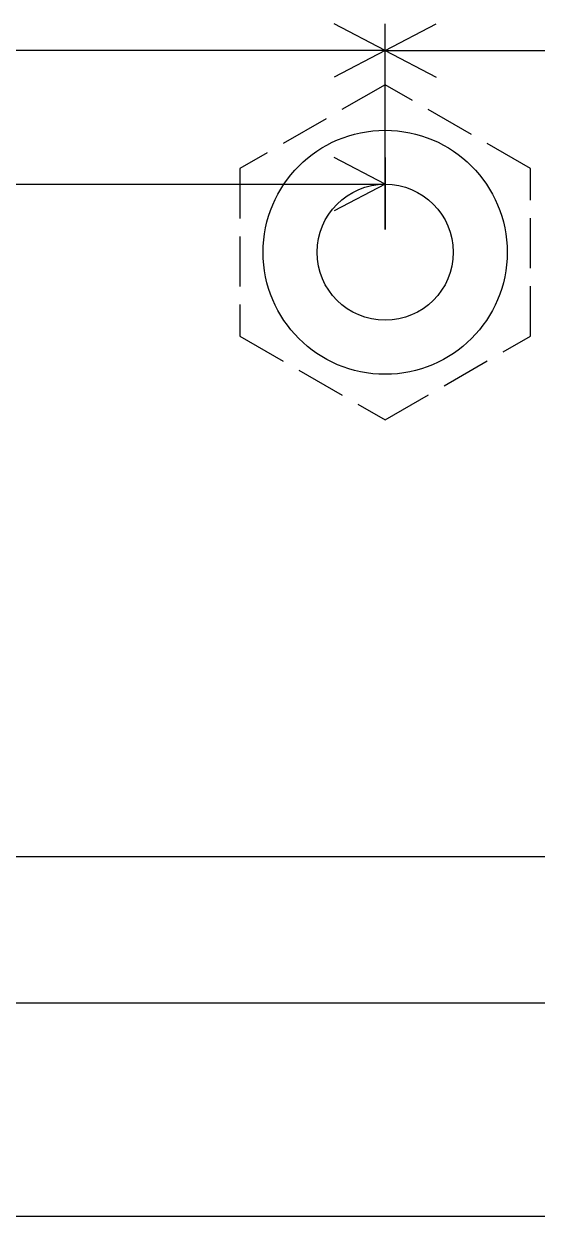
# Model space of a CAD drawing. Header units: millimetres. Extents: x 183 to 663, y -184 to 161.
# Drawn here: x 427.79 to 439.1, y -183.2 to -156.91 of the extents above; entities that cross this region are included whole.
import ezdxf

# ---------------------------------------------------------------- set-up
doc = ezdxf.new("R2010")
doc.units = ezdxf.units.MM
doc.layers.add('User.3', color=254, linetype='CONTINUOUS', true_color=0xb4dbd2)
doc.layers.add('User.4', color=57, linetype='CONTINUOUS', true_color=0x484848)

msp = doc.modelspace()

# ---------------------------------------------------------------- linework, layer by layer
at = {"layer": 'User.3', "linetype": 'CONTINUOUS'}
for p, q in [((435.75, -157.5), (434.623496, -156.913579)), ((435.75, -157.5), (436.876504, -156.913579)), ((435.75, -161.45), (435.75, -156.91358)), ((435.75, -161.45), (435.75, -156.91358)), ((435.75, -157.5), (293.5, -157.5)), ((435.75, -157.5), (434.623496, -158.086421)), ((435.75, -157.5), (549, -157.5)), ((435.75, -157.5), (436.876504, -158.086421)), ((435.75, -158.254958), (434.797372, -158.804958)), ((436.351924, -158.602479), (435.75, -158.254958)), ((434.450962, -159.004958), (433.498334, -159.554958)), ((437.650962, -159.352479), (436.698334, -158.802479)), ((438.95, -160.102479), (437.997372, -159.552479)), ((433.151924, -159.754958), (432.55, -160.102479)), ((435.75, -160.45), (434.623496, -159.863579)), ((435.75, -159.86358), (435.75, -161.45)), ((432.55, -160.102479), (432.55, -161.202479)), ((438.95, -160.797521), (438.95, -160.102479)), ((305.75, -160.45), (435.75, -160.45)), ((435.75, -160.45), (434.623496, -161.036421)), ((438.95, -162.297521), (438.95, -161.197521)), ((432.55, -161.602479), (432.55, -162.702479)), ((438.95, -163.797521), (438.95, -162.697521)), ((432.55, -163.102479), (432.55, -163.797521)), ((432.55, -163.797521), (433.502628, -164.347521)), ((438.348076, -164.145042), (438.95, -163.797521)), ((433.849038, -164.547521), (434.801666, -165.097521)), ((437.049038, -164.895042), (438.001666, -164.345042)), ((435.148076, -165.297521), (435.75, -165.645042)), ((435.75, -165.645042), (436.702628, -165.095042)), ((421.25, -175.27), (549, -175.27)), ((293.5, -178.5), (549, -178.5)), ((293.5, -183.2), (549, -183.2))]:
    msp.add_line(p, q, dxfattribs=at)
at = {"layer": 'User.3'}
for radius in [2.69, 1.5]:
    msp.add_circle((435.75, -161.95), radius, dxfattribs=at)
at = {"layer": 'User.4', "linetype": 'CONTINUOUS'}
for p, q in [((435.75, -158.254958), (434.797372, -158.804958)), ((436.351924, -158.602479), (435.75, -158.254958)), ((434.450962, -159.004958), (433.498334, -159.554958)), ((437.650962, -159.352479), (436.698334, -158.802479)), ((438.95, -160.102479), (437.997372, -159.552479)), ((433.151924, -159.754958), (432.55, -160.102479)), ((432.55, -160.102479), (432.55, -161.202479)), ((438.95, -160.797521), (438.95, -160.102479)), ((438.95, -162.297521), (438.95, -161.197521)), ((432.55, -161.602479), (432.55, -162.702479)), ((438.95, -163.797521), (438.95, -162.697521)), ((432.55, -163.102479), (432.55, -163.797521)), ((432.55, -163.797521), (433.502628, -164.347521)), ((438.348076, -164.145042), (438.95, -163.797521)), ((433.849038, -164.547521), (434.801666, -165.097521)), ((437.049038, -164.895042), (438.001666, -164.345042)), ((435.148076, -165.297521), (435.75, -165.645042)), ((435.75, -165.645042), (436.702628, -165.095042)), ((293.5, -178.5), (549, -178.5))]:
    msp.add_line(p, q, dxfattribs=at)
at = {"layer": 'User.4'}
for radius in [2.69, 1.5]:
    msp.add_circle((435.75, -161.95), radius, dxfattribs=at)

doc.saveas('drawing.dxf')
